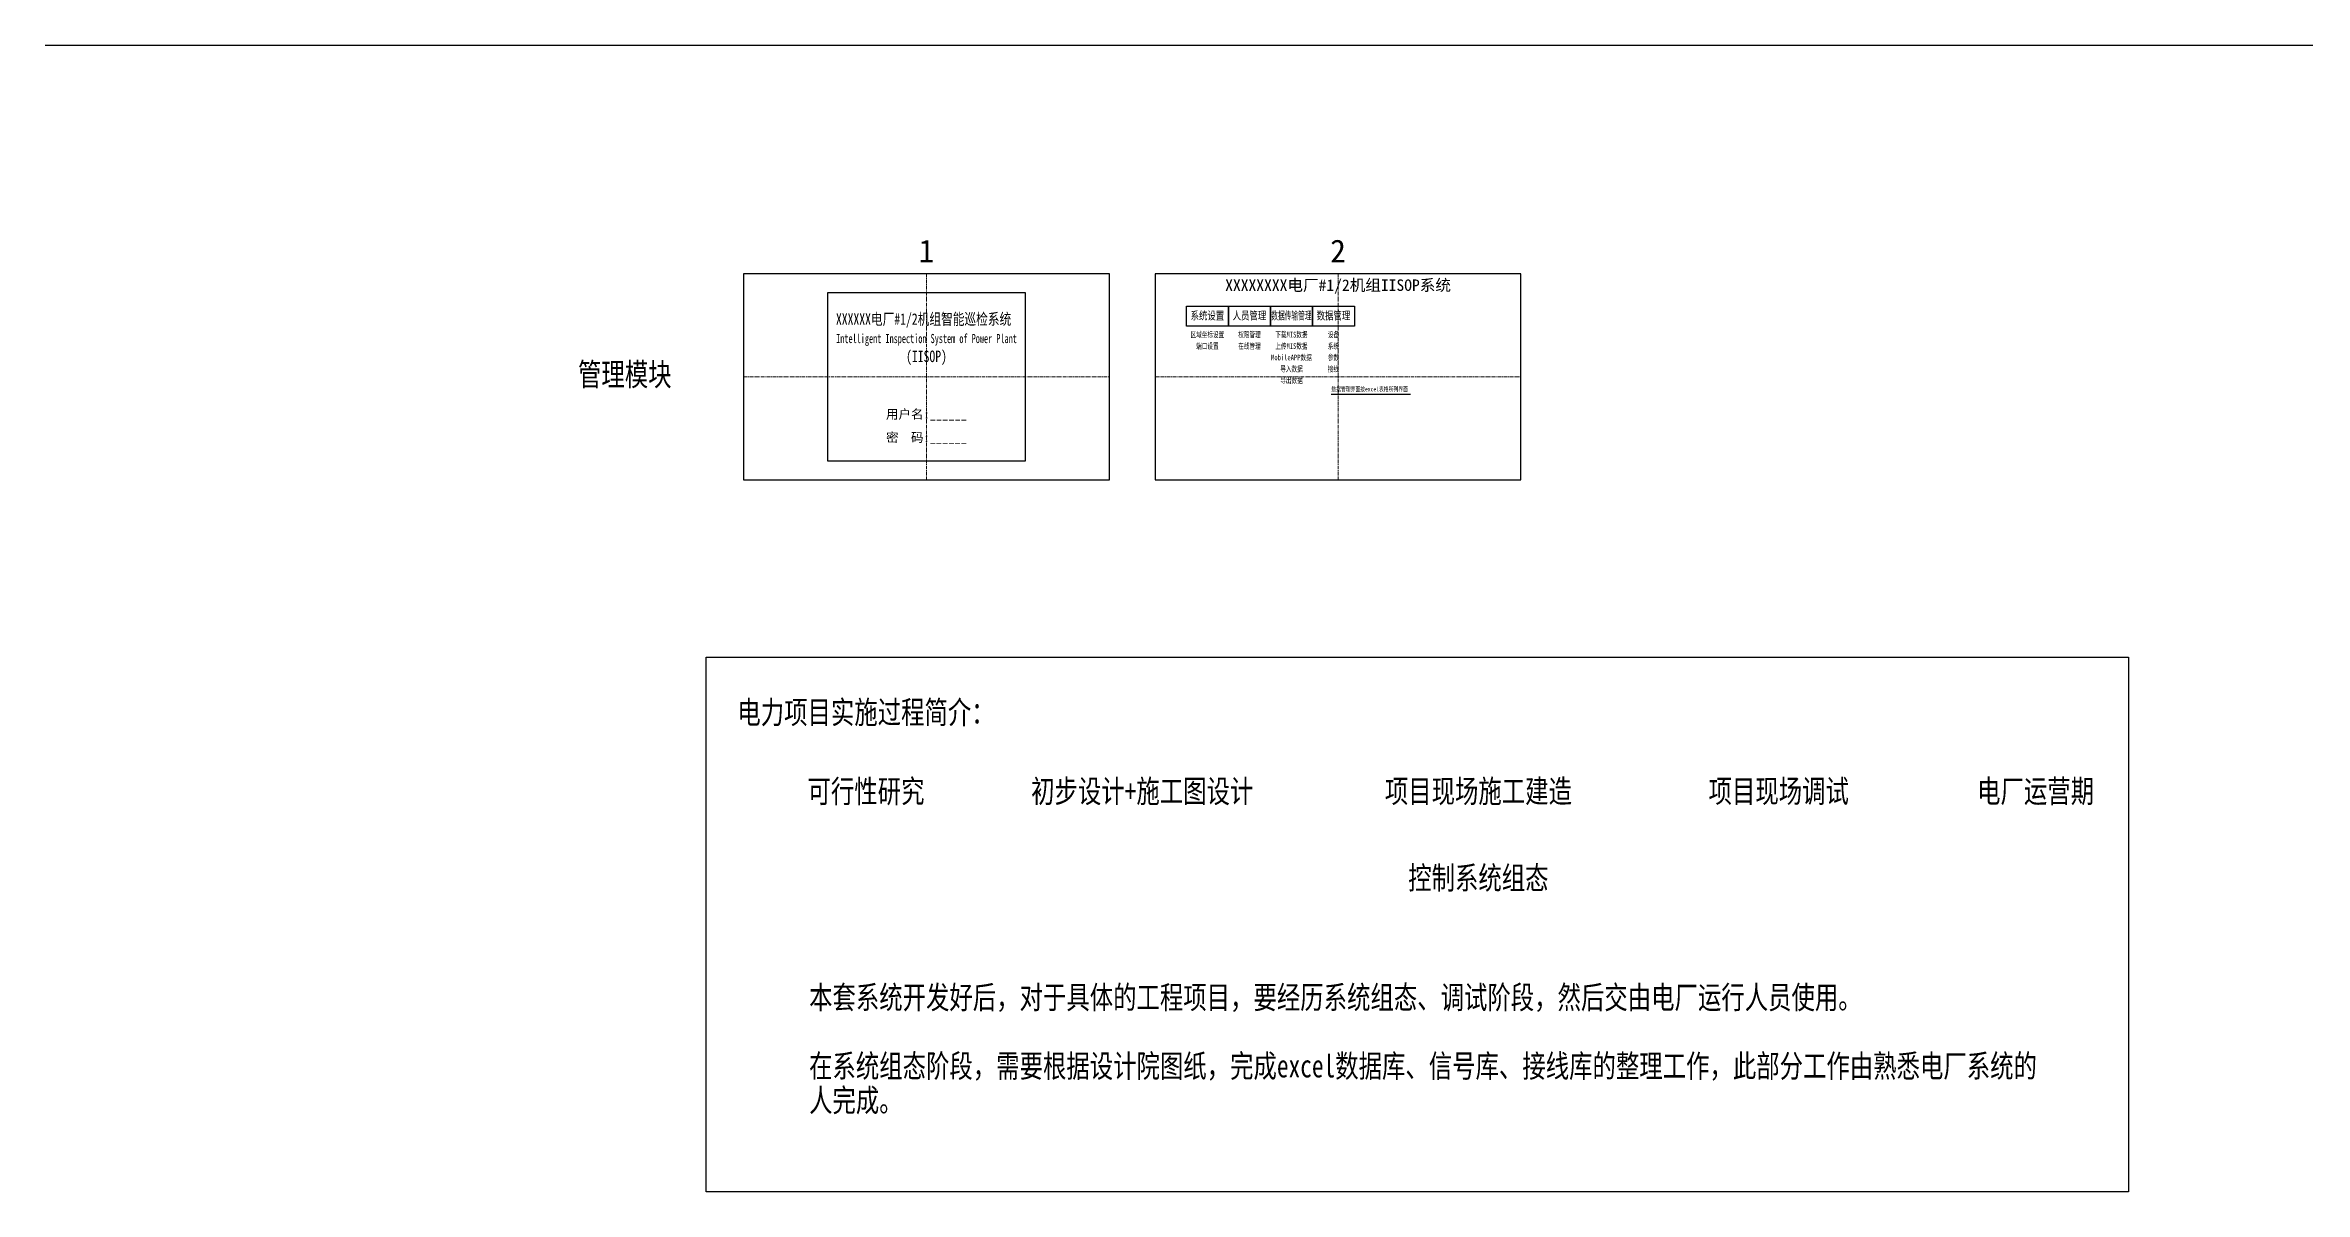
# Model space of a CAD drawing. Header units: millimetres. Extents: x -305 to 1678, y -501 to 1264.
# Drawn here: x -305 to 683, y -501 to 0 of the extents above; entities that cross this region are included whole.
import ezdxf
from ezdxf.enums import TextEntityAlignment as Align

# ---------------------------------------------------------------- set-up
doc = ezdxf.new("R2010")
doc.units = ezdxf.units.MM
doc.linetypes.add('CENTER', pattern=[50.8, 31.75, -6.35, 6.35, -6.35])
doc.styles.add('ST', font='')
doc.styles.get('ST').set_extended_font_data('SimSun')

msp = doc.modelspace()

# ---------------------------------------------------------------- linework, layer by layer
msp.add_line((-305.45, 0), (1677.63, 0))
at = {"linetype": 'CENTER', "lineweight": 0, "ltscale": 0.05, "transparency": 33554534}
for p, q in [((80, -100), (80, -190)), ((260, -100), (260, -190)), ((0, -145), (160, -145)), ((180, -145), (340, -145))]:
    msp.add_line(p, q, dxfattribs=at)
at = {"transparency": 33554534}
msp.add_line((257.05, -152.51), (291.68, -152.51), dxfattribs=at)
at = {"lineweight": 30}
for points in [[(0, -100), (0, -190), (160, -190), (160, -100)], [(180, -100), (180, -190), (340, -190), (340, -100)]]:
    msp.add_lwpolyline(points, close=True, dxfattribs=at)
for points in [[(36.82, -108.09), (123.18, -108.09), (123.18, -181.9), (36.82, -181.9)], [(193.67, -114.11), (212.04, -114.11), (212.04, -122.81), (193.67, -122.81)], [(212.04, -114.11), (230.42, -114.11), (230.42, -122.81), (212.04, -122.81)], [(230.42, -114.11), (248.79, -114.11), (248.79, -122.81), (230.42, -122.81)], [(248.79, -114.11), (267.17, -114.11), (267.17, -122.81), (248.79, -122.81)]]:
    msp.add_lwpolyline(points, close=True)
at = {"transparency": 33554534}
msp.add_lwpolyline([(257.05, -152.51, 0, 0, 0), (253.81, -149.69, 0.6, 0, 0), (251.71, -147.87, 0, 0, 0)], format="xyseb", dxfattribs=at)
at = {"color": 3}
msp.add_lwpolyline([(-16.35, -267.53), (605.65, -267.53), (605.65, -501.26), (-16.35, -501.26)], close=True, dxfattribs=at)
for points in [[(88.83, -326.95, 0, 0, 0), (105.27, -326.95, 3, 0, 0), (113.83, -326.95, 0, 0, 0)], [(235.84, -326.95, 0, 0, 0), (252.27, -326.95, 3, 0, 0), (260.84, -326.95, 0, 0, 0)], [(380.11, -326.95, 0, 0, 0), (396.54, -326.95, 3, 0, 0), (405.11, -326.95, 0, 0, 0)], [(498.86, -326.95, 0, 0, 0), (515.29, -326.95, 3, 0, 0), (523.86, -326.95, 0, 0, 0)], [(242.37, -347.99, 0, 0, 0), (253.99, -359.61, 3, 0, 0), (260.04, -365.67, 0, 0, 0)], [(387.28, -366.41, 0, 0, 0), (398.9, -354.79, 3, 0, 0), (404.96, -348.74, 0, 0, 0)]]:
    msp.add_lwpolyline(points, format="xyseb", dxfattribs=at)

# ---------------------------------------------------------------- texts
at = {"color": 4, "style": 'ST'}
for s, p in [('1', (80, -89.96)), ('2', (260, -89.96))]:
    msp.add_text(s, height=10, dxfattribs=at).set_placement(p, align=Align.MIDDLE)
at = {"style": 'ST'}
for s, height, width, p in [('XXXXXX电厂#1/2机组智能巡检系统 ', 5, 0.75, (80, -119.93)), ('系统设置', 3.5, 0.75, (202.85, -118.1)), ('人员管理', 3.5, 0.75, (221.23, -118.1)), ('数据传输管理', 3.5, 0.6, (239.6, -118.1)), ('数据管理', 3.5, 0.75, (257.98, -118.1)), ('Intelligent Inspection System of Power Plant', 4, 0.6, (80, -128.76)), ('区域坐标设置', 2.5, 0.7, (202.85, -126.45)), ('权限管理', 2.5, 0.7, (221.23, -126.45)), ('下载MIS数据', 2.5, 0.7, (239.6, -126.45)), ('设备', 2.5, 0.7, (257.98, -126.45)), ('管理模块', 10, 0.75, (-51.97, -143.7)), ('(IISOP)', 5, 0.75, (80, -136.4)), ('端口设置', 2.5, 0.7, (202.85, -131.45)), ('在线管理', 2.5, 0.7, (221.23, -131.45)), ('MobileAPP数据', 2.5, 0.7, (239.6, -136.45)), ('上传MIS数据', 2.5, 0.7, (239.6, -131.45)), ('参数', 2.5, 0.7, (257.98, -136.45)), ('系统', 2.5, 0.7, (257.98, -131.45)), ('导入数据', 2.5, 0.7, (239.6, -141.45)), ('导出数据', 2.5, 0.7, (239.6, -146.45)), ('接线', 2.5, 0.7, (257.98, -141.45))]:
    msp.add_text(s, height=height, dxfattribs=dict(at, width=width)).set_placement(p, align=Align.MIDDLE)
at = {"transparency": 33554534, "style": 'ST', "width": 0.75}
msp.add_text('数据管理界面按excel表格所列界面', height=2, dxfattribs=at).set_placement((257.08, -151.35))
at = {"style": 'ST'}
for s, p in [('用户名:______', (80, -161.38)), ('密  码:______', (80, -171.52))]:
    msp.add_text(s, height=4, dxfattribs=at).set_placement(p, align=Align.MIDDLE)
at = {"color": 3, "style": 'ST', "width": 0.75}
for s, p in [('电力项目实施过程简介：', (53.53, -291.43)), ('可行性研究', (53.53, -325.97)), ('初步设计+施工图设计', (174.36, -325.97)), ('项目现场施工建造', (321.37, -325.97)), ('项目现场调试', (452.73, -325.97)), ('电厂运营期', (565.05, -325.97)), ('控制系统组态', (321.37, -363.81))]:
    msp.add_text(s, height=10, dxfattribs=at).set_placement(p, align=Align.MIDDLE)
at = {"insert": (260, -105.51), "char_height": 5, "attachment_point": 5, "style": 'ST'}
msp.add_mtext_dynamic_manual_height_columns('XXXXXXXX电厂#1/2机组IISOP系统', width=103.1105, gutter_width=12.5, heights=[0], dxfattribs=at)
at = {"color": 3, "insert": (28.64, -411.25), "char_height": 10, "attachment_point": 1, "line_spacing_factor": 0.9, "style": 'ST'}
msp.add_mtext_dynamic_manual_height_columns('{\\W0.75;本套系统开发好后，对于具体的工程项目，要经历系统组态、调试阶段，然后交由电厂运行人员使用。\\P\\P在系统组态阶段，需要根据设计院图纸，完成excel数据库、信号库、接线库的整理工作，此部分工作由熟悉电厂系统的人完成。}', width=541.0107, gutter_width=12.5, heights=[0], dxfattribs=at)

doc.saveas('drawing.dxf')
